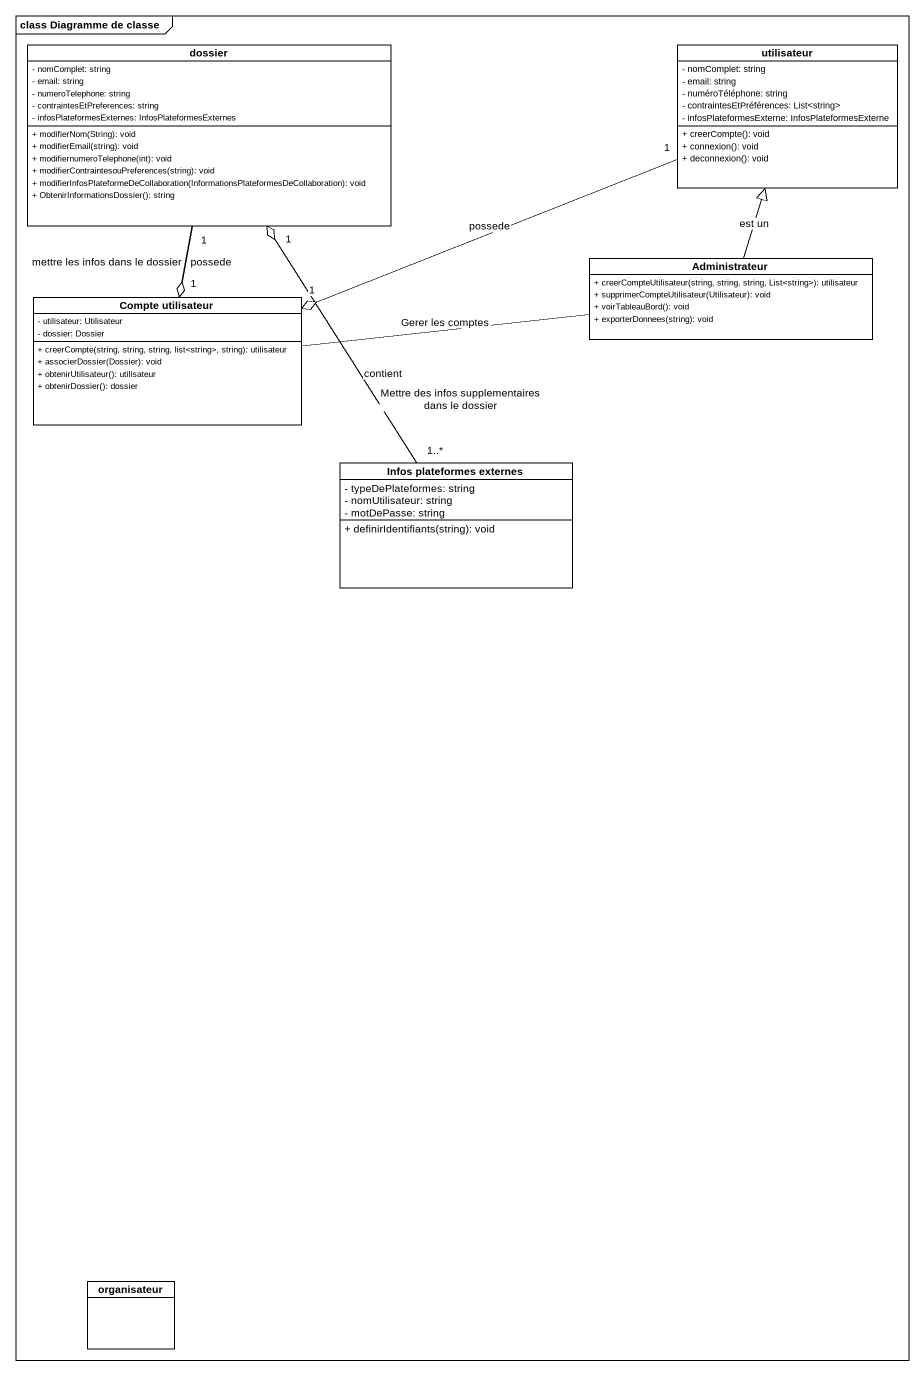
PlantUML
@startuml
mainframe class Diagramme de classe
hide circle
hide empty members
skinparam classAttributeIconSize 0
class dossier {
  - nomComplet: string
  - email: string
  - numeroTelephone: string
  - contraintesEtPreferences: string
  - infosPlateformesExternes: InfosPlateformesExternes
  + modifierNom(String): void
  + modifierEmail(string): void
  + modifiernumeroTelephone(int): void
  + modifierContraintesouPreferences(string): void
  + modifierInfosPlateformeDeCollaboration(InformationsPlateformesDeCollaboration): void
  + ObtenirInformationsDossier(): string
}
class utilisateur {
  - nomComplet: string
  - email: string
  - numéroTéléphone: string
  - contraintesEtPréférences: List<string>
  - infosPlateformesExterne: InfosPlateformesExterne
  + creerCompte(): void
  + connexion(): void
  + deconnexion(): void
}
class Administrateur {
  + creerCompteUtilisateur(string, string, string, List<string>): utilisateur
  + supprimerCompteUtilisateur(Utilisateur): void
  + voirTableauBord(): void
  + exporterDonnees(string): void
}
class "Compte utilisateur" as Compte_utilisateur {
  - utilisateur: Utilisateur
  - dossier: Dossier
  + creerCompte(string, string, string, list<string>, string): utilisateur
  + associerDossier(Dossier): void
  + obtenirUtilisateur(): utilisateur
  + obtenirDossier(): dossier
}
class "Infos plateformes externes" as Infos_plateformes_externes {
  - typeDePlateformes: string
  - nomUtilisateur: string
  - motDePasse: string
  + definirIdentifiants(string): void
}
class organisateur
dossier "1" --o "1" Compte_utilisateur : possede
utilisateur "1" -left-o "1" Compte_utilisateur : possede
utilisateur -left- Compte_utilisateur
Administrateur -up-|> utilisateur : est un
Administrateur -left- Compte_utilisateur : Gerer les comptes
Compte_utilisateur -up- dossier : mettre les infos dans le dossier
Infos_plateformes_externes "1..*" -up-o "1" dossier : contient
Infos_plateformes_externes -up- dossier : Mettre des infos supplementaires dans le dossier
@enduml
